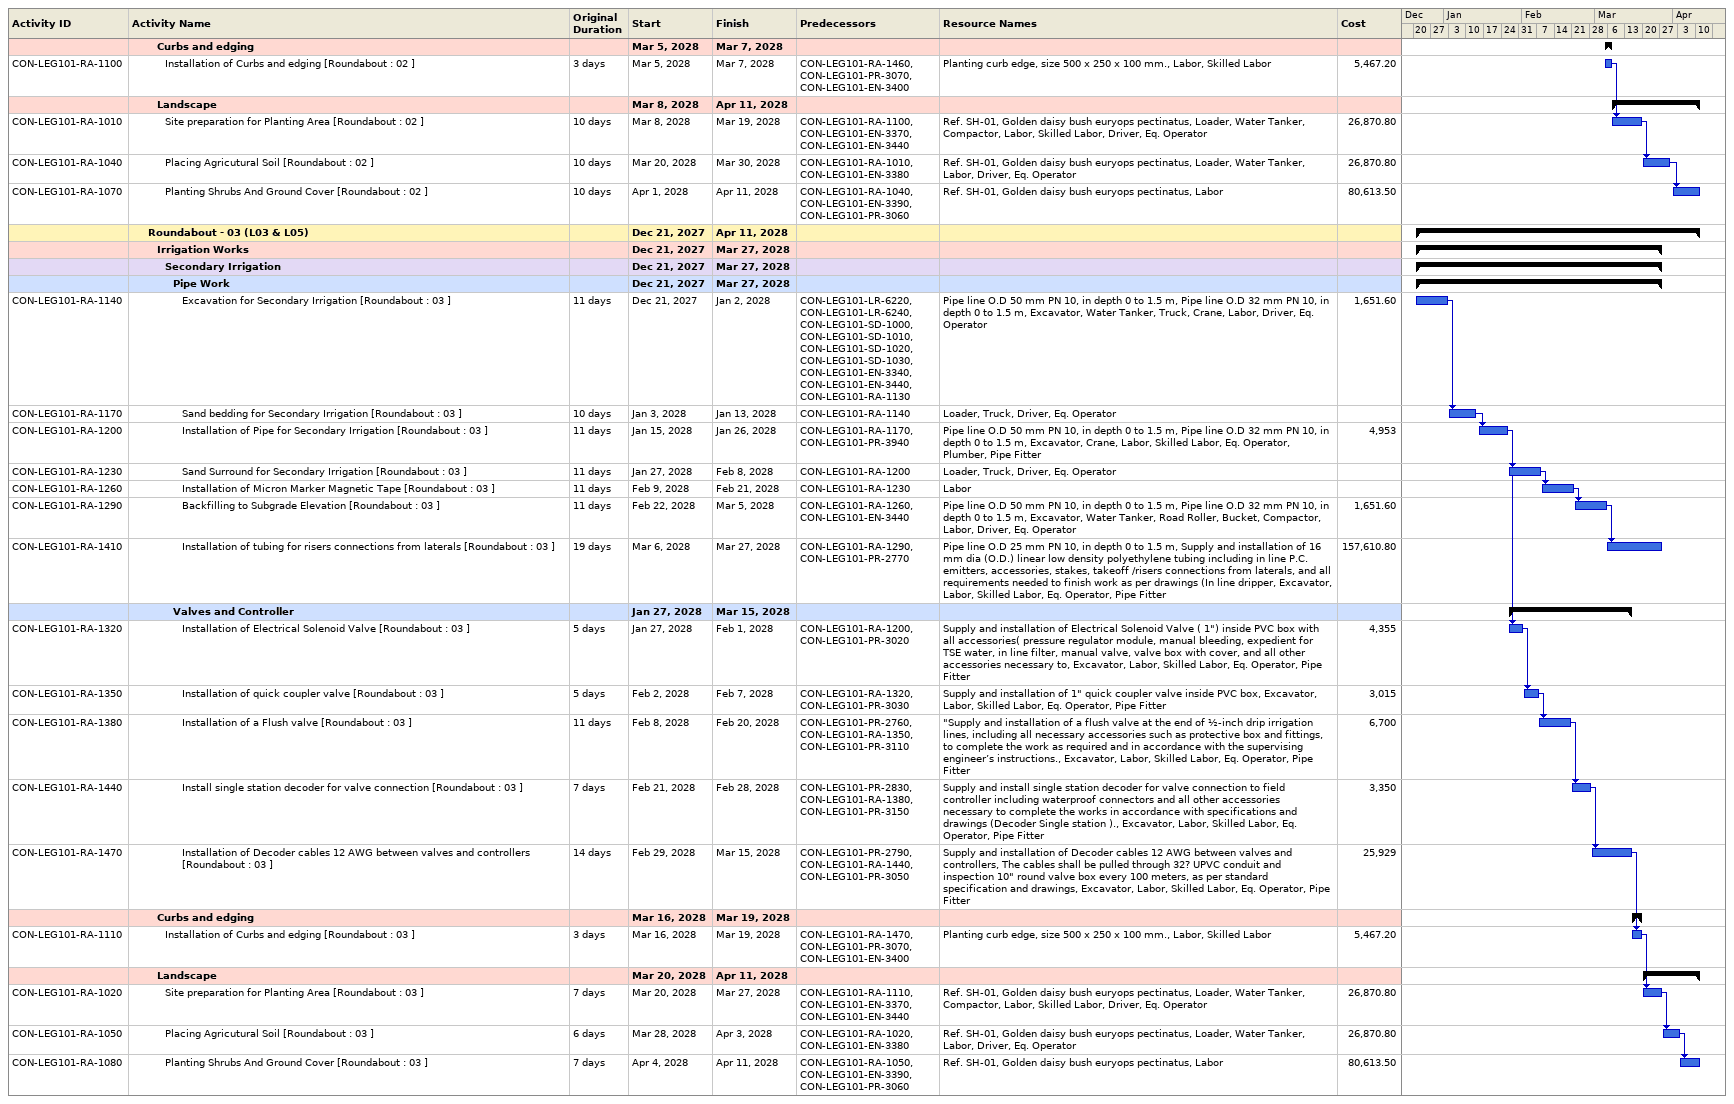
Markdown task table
| ID | Level | Task | Original duration | Start | Finish | Predecessors | Resources | Cost |
|---|---|---|---|---|---|---|---|---|
|  | 4 | **Curbs and edging** |  | 2028-03-05 | 2028-03-07 |  |  |  |
| CON-LEG101-RA-1100 | 5 | Installation of Curbs and edging [Roundabout : 02 ] | 3d | 2028-03-05 | 2028-03-07 | CON-LEG101-RA-1460, CON-LEG101-PR-3070, CON-LEG101-EN-3400 | Planting curb edge, size 500 x 250 x 100 mm., Labor, Skilled Labor | 5467.20 |
|  | 4 | **Landscape** |  | 2028-03-08 | 2028-04-11 |  |  |  |
| CON-LEG101-RA-1010 | 5 | Site preparation for Planting Area [Roundabout : 02 ] | 10d | 2028-03-08 | 2028-03-19 | CON-LEG101-RA-1100, CON-LEG101-EN-3370, CON-LEG101-EN-3440 | Ref. SH-01, Golden daisy bush euryops pectinatus, Loader, Water Tanker, Compactor, Labor, Skilled Labor, Driver, Eq. Operator | 26870.80 |
| CON-LEG101-RA-1040 | 5 | Placing Agricutural Soil [Roundabout : 02 ] | 10d | 2028-03-20 | 2028-03-30 | CON-LEG101-RA-1010, CON-LEG101-EN-3380 | Ref. SH-01, Golden daisy bush euryops pectinatus, Loader, Water Tanker, Labor, Driver, Eq. Operator | 26870.80 |
| CON-LEG101-RA-1070 | 5 | Planting Shrubs And Ground Cover [Roundabout : 02 ] | 10d | 2028-04-01 | 2028-04-11 | CON-LEG101-RA-1040, CON-LEG101-EN-3390, CON-LEG101-PR-3060 | Ref. SH-01, Golden daisy bush euryops pectinatus, Labor | 80613.50 |
|  | 3 | **Roundabout - 03 (L03 & L05)** |  | 2027-12-21 | 2028-04-11 |  |  |  |
|  | 4 | **Irrigation Works** |  | 2027-12-21 | 2028-03-27 |  |  |  |
|  | 5 | **Secondary Irrigation** |  | 2027-12-21 | 2028-03-27 |  |  |  |
|  | 6 | **Pipe Work** |  | 2027-12-21 | 2028-03-27 |  |  |  |
| CON-LEG101-RA-1140 | 7 | Excavation for Secondary Irrigation [Roundabout : 03 ] | 11d | 2027-12-21 | 2028-01-02 | CON-LEG101-LR-6220, CON-LEG101-LR-6240, CON-LEG101-SD-1000, CON-LEG101-SD-1010, CON-LEG101-SD-1020, CON-LEG101-SD-1030, CON-LEG101-EN-3340, CON-LEG101-EN-3440, CON-LEG101-RA-1130 | Pipe line O.D 50 mm PN 10, in depth 0 to 1.5 m, Pipe line O.D 32 mm PN 10, in depth 0 to 1.5 m, Excavator, Water Tanker, Truck, Crane, Labor, Driver, Eq. Operator | 1651.60 |
| CON-LEG101-RA-1170 | 7 | Sand bedding for Secondary Irrigation [Roundabout : 03 ] | 10d | 2028-01-03 | 2028-01-13 | CON-LEG101-RA-1140 | Loader, Truck, Driver, Eq. Operator |  |
| CON-LEG101-RA-1200 | 7 | Installation of Pipe for Secondary Irrigation [Roundabout : 03 ] | 11d | 2028-01-15 | 2028-01-26 | CON-LEG101-RA-1170, CON-LEG101-PR-3940 | Pipe line O.D 50 mm PN 10, in depth 0 to 1.5 m, Pipe line O.D 32 mm PN 10, in depth 0 to 1.5 m, Excavator, Crane, Labor, Skilled Labor, Eq. Operator, Plumber, Pipe Fitter | 4953 |
| CON-LEG101-RA-1230 | 7 | Sand Surround for Secondary Irrigation [Roundabout : 03 ] | 11d | 2028-01-27 | 2028-02-08 | CON-LEG101-RA-1200 | Loader, Truck, Driver, Eq. Operator |  |
| CON-LEG101-RA-1260 | 7 | Installation of Micron Marker Magnetic Tape [Roundabout : 03 ] | 11d | 2028-02-09 | 2028-02-21 | CON-LEG101-RA-1230 | Labor |  |
| CON-LEG101-RA-1290 | 7 | Backfilling to Subgrade Elevation [Roundabout : 03 ] | 11d | 2028-02-22 | 2028-03-05 | CON-LEG101-RA-1260, CON-LEG101-EN-3440 | Pipe line O.D 50 mm PN 10, in depth 0 to 1.5 m, Pipe line O.D 32 mm PN 10, in depth 0 to 1.5 m, Excavator, Water Tanker, Road Roller, Bucket, Compactor, Labor, Driver, Eq. Operator | 1651.60 |
| CON-LEG101-RA-1410 | 7 | Installation of tubing for risers connections from laterals [Roundabout : 03 ] | 19d | 2028-03-06 | 2028-03-27 | CON-LEG101-RA-1290, CON-LEG101-PR-2770 | Pipe line O.D 25 mm PN 10, in depth 0 to 1.5 m, Supply and installation of 16 mm dia (O.D.) linear low density polyethylene tubing including in line P.C. emitters, accessories, stakes, takeoff /risers connections from laterals, and all requirements needed to finish work as per drawings (In line dripper, Excavator, Labor, Skilled Labor, Eq. Operator, Pipe Fitter | 157610.80 |
|  | 6 | **Valves and Controller** |  | 2028-01-27 | 2028-03-15 |  |  |  |
| CON-LEG101-RA-1320 | 7 | Installation of Electrical Solenoid Valve [Roundabout : 03 ] | 5d | 2028-01-27 | 2028-02-01 | CON-LEG101-RA-1200, CON-LEG101-PR-3020 | Supply and installation of Electrical Solenoid Valve ( 1") inside PVC box with all accessories( pressure regulator module, manual bleeding, expedient for TSE water, in line filter, manual valve, valve box with cover, and all other accessories necessary to, Excavator, Labor, Skilled Labor, Eq. Operator, Pipe Fitter | 4355 |
| CON-LEG101-RA-1350 | 7 | Installation of quick coupler valve [Roundabout : 03 ] | 5d | 2028-02-02 | 2028-02-07 | CON-LEG101-RA-1320, CON-LEG101-PR-3030 | Supply and installation of 1" quick coupler valve inside PVC box, Excavator, Labor, Skilled Labor, Eq. Operator, Pipe Fitter | 3015 |
| CON-LEG101-RA-1380 | 7 | Installation of a Flush valve [Roundabout : 03 ] | 11d | 2028-02-08 | 2028-02-20 | CON-LEG101-PR-2760, CON-LEG101-RA-1350, CON-LEG101-PR-3110 | "Supply and installation of a flush valve at the end of ½-inch drip irrigation lines, including all necessary accessories such as protective box and fittings, to complete the work as required and in accordance with the supervising engineer’s instructions., Excavator, Labor, Skilled Labor, Eq. Operator, Pipe Fitter | 6700 |
| CON-LEG101-RA-1440 | 7 | Install single station decoder for valve connection [Roundabout : 03 ] | 7d | 2028-02-21 | 2028-02-28 | CON-LEG101-PR-2830, CON-LEG101-RA-1380, CON-LEG101-PR-3150 | Supply and install single station decoder for valve connection to field controller including waterproof connectors and all other accessories necessary to complete the works in accordance with specifications and drawings (Decoder Single station )., Excavator, Labor, Skilled Labor, Eq. Operator, Pipe Fitter | 3350 |
| CON-LEG101-RA-1470 | 7 | Installation of Decoder cables 12 AWG between valves and controllers [Roundabout : 03 ] | 14d | 2028-02-29 | 2028-03-15 | CON-LEG101-PR-2790, CON-LEG101-RA-1440, CON-LEG101-PR-3050 | Supply and installation of Decoder cables 12 AWG between valves and controllers, The cables shall be pulled through 32? UPVC conduit and inspection 10" round valve box every 100 meters, as per standard specification and drawings, Excavator, Labor, Skilled Labor, Eq. Operator, Pipe Fitter | 25929 |
|  | 4 | **Curbs and edging** |  | 2028-03-16 | 2028-03-19 |  |  |  |
| CON-LEG101-RA-1110 | 5 | Installation of Curbs and edging [Roundabout : 03 ] | 3d | 2028-03-16 | 2028-03-19 | CON-LEG101-RA-1470, CON-LEG101-PR-3070, CON-LEG101-EN-3400 | Planting curb edge, size 500 x 250 x 100 mm., Labor, Skilled Labor | 5467.20 |
|  | 4 | **Landscape** |  | 2028-03-20 | 2028-04-11 |  |  |  |
| CON-LEG101-RA-1020 | 5 | Site preparation for Planting Area [Roundabout : 03 ] | 7d | 2028-03-20 | 2028-03-27 | CON-LEG101-RA-1110, CON-LEG101-EN-3370, CON-LEG101-EN-3440 | Ref. SH-01, Golden daisy bush euryops pectinatus, Loader, Water Tanker, Compactor, Labor, Skilled Labor, Driver, Eq. Operator | 26870.80 |
| CON-LEG101-RA-1050 | 5 | Placing Agricutural Soil [Roundabout : 03 ] | 6d | 2028-03-28 | 2028-04-03 | CON-LEG101-RA-1020, CON-LEG101-EN-3380 | Ref. SH-01, Golden daisy bush euryops pectinatus, Loader, Water Tanker, Labor, Driver, Eq. Operator | 26870.80 |
| CON-LEG101-RA-1080 | 5 | Planting Shrubs And Ground Cover [Roundabout : 03 ] | 7d | 2028-04-04 | 2028-04-11 | CON-LEG101-RA-1050, CON-LEG101-EN-3390, CON-LEG101-PR-3060 | Ref. SH-01, Golden daisy bush euryops pectinatus, Labor | 80613.50 |
